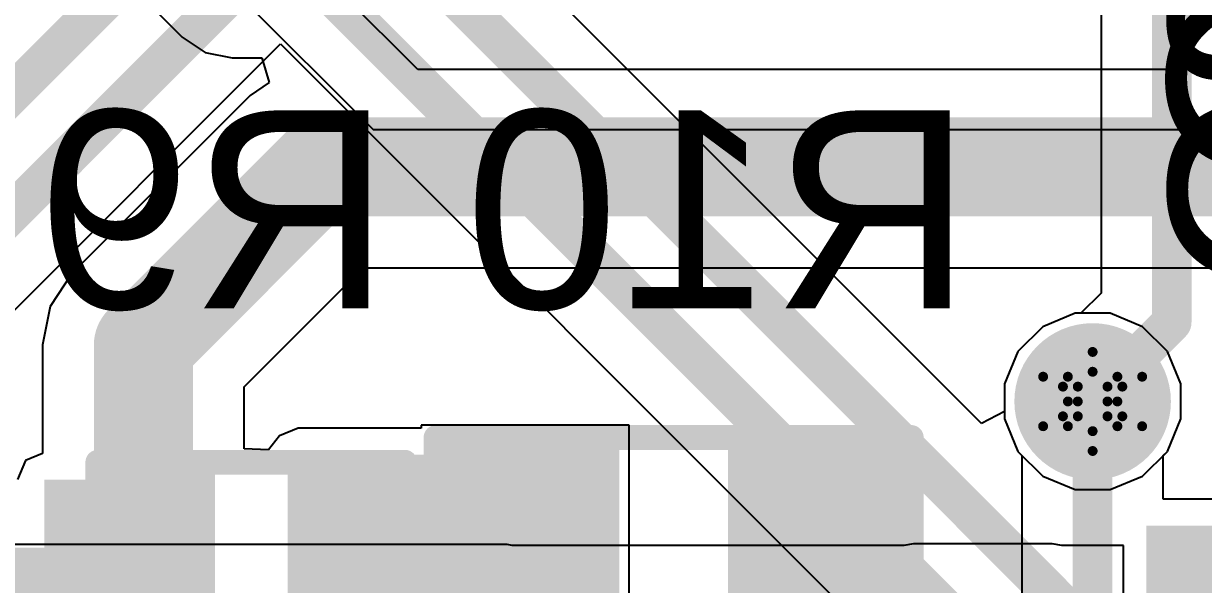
# Model space of a CAD drawing. Header units: inches. Extents: x -2.7 to 10.9, y -2.9 to 7.4.
# Drawn here: x 1.1132 to 1.3515, y -1.5878 to -1.4746 of the extents above; entities that cross this region are included whole.
import ezdxf

# ---------------------------------------------------------------- set-up
doc = ezdxf.new("R2010")
doc.units = ezdxf.units.IN
doc.header["$MEASUREMENT"] = 0
for name, color, linetype in [('Board Outline', 216, 'Continuous'), ('Bottom Layer', 5, 'Continuous'), ('Bottom Overlay', 54, 'Continuous'), ('Bottom Paste', 16, 'Continuous'), ('Bottom Solder', 6, 'Continuous'), ('Drill Drawing', 1, 'Continuous'), ('Layer 2', 16, 'Continuous'), ('Layer 3', 76, 'Continuous'), ('Top Layer', 1, 'Continuous'), ('Top Overlay', 2, 'Continuous'), ('Top Solder', 216, 'Continuous'), ('Via Holes', 16, 'Continuous')]:
    doc.layers.add(name, color=color, linetype=linetype)
doc.styles.add('Arial', font='', dxfattribs={"height": 0.2})
doc.styles.get('Arial').set_extended_font_data('Arial')

# ---------------------------------------------------------------- blocks, each defined once
blk = doc.blocks.new('R___0603_B_204')
at = {"layer": 'Bottom Layer'}
for points in [[(-0.045, -0.0175), (-0.045, 0.0175), (-0.015, 0.0175), (-0.015, -0.0175)], [(0.015, -0.0175), (0.015, 0.0175), (0.045, 0.0175), (0.045, -0.0175)]]:
    blk.add_hatch(color=5, dxfattribs=at).paths.add_polyline_path(points)
at = {"layer": 'Bottom Paste'}
for points in [[(-0.045, -0.0175), (-0.045, 0.0175), (-0.015, 0.0175), (-0.015, -0.0175)], [(0.015, -0.0175), (0.015, 0.0175), (0.045, 0.0175), (0.045, -0.0175)]]:
    blk.add_hatch(color=16, dxfattribs=at).paths.add_polyline_path(points)
at = {"layer": 'Bottom Solder'}
for points in [[(-0.049, -0.0215), (-0.049, 0.0215), (-0.011, 0.0215), (-0.011, -0.0215)], [(0.011, -0.0215), (0.011, 0.0215), (0.049, 0.0215), (0.049, -0.0215)]]:
    blk.add_hatch(color=6, dxfattribs=at).paths.add_polyline_path(points)
at = {"layer": 'Bottom Overlay'}
for points in [[(0.048, 0.021, 0.005, 0.005, 0), (-0.048, 0.021, 0.005, 0.005, 0)], [(-0.048, 0.021, 0.005, 0.005, 0), (-0.048, -0.021, 0.005, 0.005, 0)], [(0.048, 0.021, 0.005, 0.005, 0), (0.048, -0.021, 0.005, 0.005, 0)], [(0.048, -0.021, 0.005, 0.005, 0), (-0.048, -0.021, 0.005, 0.005, 0)]]:
    blk.add_lwpolyline(points, format="xyseb", dxfattribs=at)
for points in [[(-0.04925, 0.021, 0.0025, 0.0025, 1), (-0.04675, 0.021, 0.0025, 0.0025, 1)], [(-0.04925, 0.021, 0.0025, 0.0025, 1), (-0.04675, 0.021, 0.0025, 0.0025, 1)], [(0.04675, 0.021, 0.0025, 0.0025, 1), (0.04925, 0.021, 0.0025, 0.0025, 1)], [(0.04675, 0.021, 0.0025, 0.0025, 1), (0.04925, 0.021, 0.0025, 0.0025, 1)], [(-0.04925, -0.021, 0.0025, 0.0025, 1), (-0.04675, -0.021, 0.0025, 0.0025, 1)], [(-0.04925, -0.021, 0.0025, 0.0025, 1), (-0.04675, -0.021, 0.0025, 0.0025, 1)], [(0.04675, -0.021, 0.0025, 0.0025, 1), (0.04925, -0.021, 0.0025, 0.0025, 1)], [(0.04675, -0.021, 0.0025, 0.0025, 1), (0.04925, -0.021, 0.0025, 0.0025, 1)]]:
    blk.add_lwpolyline(points, format="xyseb", close=True, dxfattribs=at)
blk = doc.blocks.new('R___0402_B_205')
at = {"layer": 'Bottom Layer'}
for points in [[(-0.0095, 0.0125), (-0.0095, -0.0125), (-0.0275, -0.0125), (-0.0275, 0.0125)], [(0.0275, 0.0125), (0.0275, -0.0125), (0.0095, -0.0125), (0.0095, 0.0125)]]:
    blk.add_hatch(color=5, dxfattribs=at).paths.add_polyline_path(points)
at = {"layer": 'Bottom Paste'}
for points in [[(-0.0095, 0.0125), (-0.0095, -0.0125), (-0.0275, -0.0125), (-0.0275, 0.0125)], [(0.0275, 0.0125), (0.0275, -0.0125), (0.0095, -0.0125), (0.0095, 0.0125)]]:
    blk.add_hatch(color=16, dxfattribs=at).paths.add_polyline_path(points)
at = {"layer": 'Bottom Solder'}
for points in [[(-0.00733, 0.01467), (-0.00733, -0.01467), (-0.02967, -0.01467), (-0.02967, 0.01467)], [(0.02967, 0.01467), (0.02967, -0.01467), (0.00733, -0.01467), (0.00733, 0.01467)]]:
    blk.add_hatch(color=6, dxfattribs=at).paths.add_polyline_path(points)
at = {"layer": 'Bottom Overlay'}
for points in [[(-0.031, 0.016, 0.005, 0.005, 0), (-0.031, -0.016, 0.005, 0.005, 0)], [(0.031, 0.016, 0.005, 0.005, 0), (-0.031, 0.016, 0.005, 0.005, 0)], [(0.032, 0.017, 0.000127, 0.000127, 0), (-0.032, 0.017, 0.000127, 0.000127, 0)], [(0.031, 0.016, 0.005, 0.005, 0), (0.031, -0.016, 0.005, 0.005, 0)], [(0.031, -0.016, 0.005, 0.005, 0), (-0.031, -0.016, 0.005, 0.005, 0)]]:
    blk.add_lwpolyline(points, format="xyseb", dxfattribs=at)
for points in [[(-0.03225, 0.016, 0.0025, 0.0025, 1), (-0.02975, 0.016, 0.0025, 0.0025, 1)], [(-0.03225, 0.016, 0.0025, 0.0025, 1), (-0.02975, 0.016, 0.0025, 0.0025, 1)], [(-0.03203, 0.017, 0.0000635, 0.0000635, 1), (-0.03197, 0.017, 0.0000635, 0.0000635, 1)], [(0.02975, 0.016, 0.0025, 0.0025, 1), (0.03225, 0.016, 0.0025, 0.0025, 1)], [(0.02975, 0.016, 0.0025, 0.0025, 1), (0.03225, 0.016, 0.0025, 0.0025, 1)], [(0.03197, 0.017, 0.0000635, 0.0000635, 1), (0.03203, 0.017, 0.0000635, 0.0000635, 1)], [(-0.03225, -0.016, 0.0025, 0.0025, 1), (-0.02975, -0.016, 0.0025, 0.0025, 1)], [(-0.03225, -0.016, 0.0025, 0.0025, 1), (-0.02975, -0.016, 0.0025, 0.0025, 1)], [(0.02975, -0.016, 0.0025, 0.0025, 1), (0.03225, -0.016, 0.0025, 0.0025, 1)], [(0.02975, -0.016, 0.0025, 0.0025, 1), (0.03225, -0.016, 0.0025, 0.0025, 1)]]:
    blk.add_lwpolyline(points, format="xyseb", close=True, dxfattribs=at)

msp = doc.modelspace()

# ---------------------------------------------------------------- hatches: boundary and pattern name
at = {"layer": 'Bottom Layer'}
h = msp.add_hatch(color=5, dxfattribs=at)
edge = h.paths.add_edge_path()
edge.add_arc((1.32917, -1.55089), 0.01181, 0, 360)
for points in [[(1.16873, -1.59666), (1.22954, -1.59666), (1.22954, -1.56166), (1.16873, -1.56166)], [(1.18454, -1.65938), (1.21092, -1.65938), (1.21092, -1.56166), (1.18454, -1.56166)], [(1.11742, -1.68123), (1.14973, -1.68123), (1.14973, -1.56666), (1.11742, -1.56666)], [(1.34, -1.74648), (1.367, -1.74648), (1.367, -1.576), (1.34, -1.576)], [(0.87799, -1.64184), (1.14973, -1.64184), (1.14973, -1.58042), (0.87799, -1.58042)]]:
    msp.add_hatch(color=5, dxfattribs=at).paths.add_polyline_path(points)
at = {"layer": 'Bottom Solder'}
h = msp.add_hatch(color=6, dxfattribs=at)
edge = h.paths.add_edge_path()
edge.add_arc((1.32917, -1.55089), 0.01581, 0, 360)
at = {"layer": 'Layer 2'}
h = msp.add_hatch(color=16, dxfattribs=at)
edge = h.paths.add_edge_path()
edge.add_arc((1.32917, -1.55089), 0.01181, 0, 360)
at = {"layer": 'Layer 3'}
h = msp.add_hatch(color=76, dxfattribs=at)
edge = h.paths.add_edge_path()
edge.add_arc((1.32917, -1.55089), 0.01181, 0, 360)
at = {"layer": 'Top Layer'}
h = msp.add_hatch(color=1, dxfattribs=at)
edge = h.paths.add_edge_path()
edge.add_arc((1.32917, -1.55089), 0.01181, 0, 360)
at = {"layer": 'Top Solder'}
h = msp.add_hatch(color=216, dxfattribs=at)
edge = h.paths.add_edge_path()
edge.add_arc((1.32917, -1.55089), 0.01581, 0, 360)
at = {"layer": 'Via Holes'}
h = msp.add_hatch(color=7, dxfattribs=at)
edge = h.paths.add_edge_path()
edge.add_arc((1.32917, -1.55089), 0.00591, 0, 360)

# ---------------------------------------------------------------- linework, layer by layer
at = {"layer": 'Board Outline'}
msp.add_lwpolyline([(2.84412, -0.24125, 0.005, 0.005, -0.741893), (-2.49969, -1.37795, 0.005, 0.005, 0)], format="xyseb", dxfattribs=at)
at = {"layer": 'Bottom Layer'}
for p, q in [((1.09714, -1.42918), (1.14528, -1.47733)), ((1.14528, -1.47733), (1.14528, -1.47733)), ((1.14528, -1.47733), (1.14992, -1.48042)), ((1.14992, -1.48042), (1.15538, -1.48151)), ((1.15538, -1.48151), (1.15538, -1.48151)), ((1.15538, -1.48151), (1.16133, -1.48151)), ((1.16133, -1.48151), (1.16285, -1.48651)), ((1.16285, -1.48651), (1.15898, -1.48909)), ((1.15898, -1.48909), (1.12301, -1.52506)), ((1.12301, -1.52506), (1.11859, -1.53168)), ((1.15782, -1.54793), (1.18185, -1.5239)), ((1.18185, -1.5239), (1.41659, -1.5239)), ((1.11859, -1.53168), (1.11704, -1.53948)), ((1.32562, -1.53308), (1.31908, -1.53579)), ((1.33271, -1.53308), (1.32562, -1.53308)), ((1.33926, -1.53579), (1.33271, -1.53308)), ((1.31908, -1.53579), (1.31407, -1.5408)), ((1.34427, -1.5408), (1.33926, -1.53579)), ((1.11704, -1.53948), (1.11704, -1.5614)), ((1.31407, -1.5408), (1.31136, -1.54735)), ((1.34698, -1.54735), (1.34427, -1.5408)), ((1.15782, -1.56044), (1.15782, -1.54793)), ((1.31136, -1.54735), (1.31136, -1.55443)), ((1.34698, -1.55443), (1.34698, -1.54735)), ((1.23554, -1.55566), (1.19354, -1.55566)), ((1.19354, -1.55566), (1.19354, -1.55625)), ((1.23554, -1.59296), (1.23554, -1.55566)), ((1.31136, -1.55443), (1.31407, -1.56098)), ((1.34427, -1.56098), (1.34698, -1.55443)), ((1.16491, -1.55783), (1.16273, -1.56066)), ((1.16873, -1.55625), (1.16491, -1.55783)), ((1.19354, -1.55625), (1.16873, -1.55625)), ((1.16273, -1.56066), (1.15782, -1.56044)), ((1.11359, -1.56283), (1.11201, -1.56666)), ((1.11704, -1.5614), (1.11359, -1.56283)), ((1.31407, -1.56098), (1.31489, -1.5618)), ((1.31489, -1.5618), (1.31489, -1.62739)), ((1.34344, -1.5618), (1.34427, -1.56098)), ((1.34344, -1.57059), (1.34344, -1.5618)), ((1.367, -1.57059), (1.34344, -1.57059))]:
    msp.add_line(p, q, dxfattribs=at)
for points in [[(1.13743, -1.53948, 0.02, 0.02, 0), (1.1734, -1.50351, 0.02, 0.02, 0)], [(1.1734, -1.50351, 0.02, 0.02, 0), (1.68269, -1.50351, 0.02, 0.02, 0)], [(1.13743, -1.57586, 0.02, 0.02, 0), (1.13743, -1.53948, 0.02, 0.02, 0)], [(1.32917, -1.65992, 0.008, 0.008, 0), (1.32917, -1.55089, 0.008, 0.008, 0)], [(1.27454, -1.57916, 0.012, 0.012, 0), (1.2748, -1.57942, 0.012, 0.012, 0)], [(1.2748, -1.6149, 0.012, 0.012, 0), (1.2748, -1.57942, 0.012, 0.012, 0)]]:
    msp.add_lwpolyline(points, format="xyseb", dxfattribs=at)
for points in [[(1.1684, -1.50351, 0.01, 0.01, 1), (1.1784, -1.50351, 0.01, 0.01, 1)], [(1.1684, -1.50351, 0.01, 0.01, 1), (1.1784, -1.50351, 0.01, 0.01, 1)], [(1.13243, -1.53948, 0.01, 0.01, 1), (1.14243, -1.53948, 0.01, 0.01, 1)], [(1.13243, -1.53948, 0.01, 0.01, 1), (1.14243, -1.53948, 0.01, 0.01, 1)], [(1.32717, -1.55089, 0.004, 0.004, 1), (1.33117, -1.55089, 0.004, 0.004, 1)], [(1.13243, -1.57586, 0.01, 0.01, 1), (1.14243, -1.57586, 0.01, 0.01, 1)], [(1.27154, -1.57916, 0.006, 0.006, 1), (1.27754, -1.57916, 0.006, 0.006, 1)], [(1.2718, -1.57942, 0.006, 0.006, 1), (1.2778, -1.57942, 0.006, 0.006, 1)], [(1.2718, -1.57942, 0.006, 0.006, 1), (1.2778, -1.57942, 0.006, 0.006, 1)]]:
    msp.add_lwpolyline(points, format="xyseb", close=True, dxfattribs=at)
at = {"layer": 'Drill Drawing'}
for points in [[(1.32417, -1.54589, 0.002, 0.002, 0), (1.32917, -1.54089, 0.002, 0.002, 0)], [(1.32917, -1.54089, 0.002, 0.002, 0), (1.33417, -1.54589, 0.002, 0.002, 0)], [(1.32617, -1.54789, 0.002, 0.002, 0), (1.32917, -1.54489, 0.002, 0.002, 0)], [(1.32917, -1.54489, 0.002, 0.002, 0), (1.33217, -1.54789, 0.002, 0.002, 0)], [(1.31917, -1.54589, 0.002, 0.002, 0), (1.32417, -1.55089, 0.002, 0.002, 0)], [(1.31917, -1.54589, 0.002, 0.002, 0), (1.32417, -1.54589, 0.002, 0.002, 0)], [(1.33417, -1.54589, 0.002, 0.002, 0), (1.33917, -1.54589, 0.002, 0.002, 0)], [(1.33417, -1.55089, 0.002, 0.002, 0), (1.33917, -1.54589, 0.002, 0.002, 0)], [(1.32317, -1.54789, 0.002, 0.002, 0), (1.32617, -1.55089, 0.002, 0.002, 0)], [(1.32317, -1.54789, 0.002, 0.002, 0), (1.32617, -1.54789, 0.002, 0.002, 0)], [(1.33217, -1.54789, 0.002, 0.002, 0), (1.33517, -1.54789, 0.002, 0.002, 0)], [(1.33217, -1.55089, 0.002, 0.002, 0), (1.33517, -1.54789, 0.002, 0.002, 0)], [(1.31917, -1.55589, 0.002, 0.002, 0), (1.32417, -1.55089, 0.002, 0.002, 0)], [(1.32317, -1.55389, 0.002, 0.002, 0), (1.32617, -1.55089, 0.002, 0.002, 0)], [(1.33217, -1.55089, 0.002, 0.002, 0), (1.33517, -1.55389, 0.002, 0.002, 0)], [(1.33417, -1.55089, 0.002, 0.002, 0), (1.33917, -1.55589, 0.002, 0.002, 0)], [(1.32317, -1.55389, 0.002, 0.002, 0), (1.32617, -1.55389, 0.002, 0.002, 0)], [(1.32617, -1.55389, 0.002, 0.002, 0), (1.32917, -1.55689, 0.002, 0.002, 0)], [(1.32917, -1.55689, 0.002, 0.002, 0), (1.33217, -1.55389, 0.002, 0.002, 0)], [(1.33217, -1.55389, 0.002, 0.002, 0), (1.33517, -1.55389, 0.002, 0.002, 0)], [(1.31917, -1.55589, 0.002, 0.002, 0), (1.32417, -1.55589, 0.002, 0.002, 0)], [(1.32417, -1.55589, 0.002, 0.002, 0), (1.32917, -1.56089, 0.002, 0.002, 0)], [(1.32917, -1.56089, 0.002, 0.002, 0), (1.33417, -1.55589, 0.002, 0.002, 0)], [(1.33417, -1.55589, 0.002, 0.002, 0), (1.33917, -1.55589, 0.002, 0.002, 0)]]:
    msp.add_lwpolyline(points, format="xyseb", dxfattribs=at)
for points in [[(1.32867, -1.54089, 0.001, 0.001, 1), (1.32967, -1.54089, 0.001, 0.001, 1)], [(1.32867, -1.54089, 0.001, 0.001, 1), (1.32967, -1.54089, 0.001, 0.001, 1)], [(1.32867, -1.54489, 0.001, 0.001, 1), (1.32967, -1.54489, 0.001, 0.001, 1)], [(1.32867, -1.54489, 0.001, 0.001, 1), (1.32967, -1.54489, 0.001, 0.001, 1)], [(1.31867, -1.54589, 0.001, 0.001, 1), (1.31967, -1.54589, 0.001, 0.001, 1)], [(1.31867, -1.54589, 0.001, 0.001, 1), (1.31967, -1.54589, 0.001, 0.001, 1)], [(1.32367, -1.54589, 0.001, 0.001, 1), (1.32467, -1.54589, 0.001, 0.001, 1)], [(1.32367, -1.54589, 0.001, 0.001, 1), (1.32467, -1.54589, 0.001, 0.001, 1)], [(1.33367, -1.54589, 0.001, 0.001, 1), (1.33467, -1.54589, 0.001, 0.001, 1)], [(1.33367, -1.54589, 0.001, 0.001, 1), (1.33467, -1.54589, 0.001, 0.001, 1)], [(1.33867, -1.54589, 0.001, 0.001, 1), (1.33967, -1.54589, 0.001, 0.001, 1)], [(1.33867, -1.54589, 0.001, 0.001, 1), (1.33967, -1.54589, 0.001, 0.001, 1)], [(1.32267, -1.54789, 0.001, 0.001, 1), (1.32367, -1.54789, 0.001, 0.001, 1)], [(1.32267, -1.54789, 0.001, 0.001, 1), (1.32367, -1.54789, 0.001, 0.001, 1)], [(1.32567, -1.54789, 0.001, 0.001, 1), (1.32667, -1.54789, 0.001, 0.001, 1)], [(1.32567, -1.54789, 0.001, 0.001, 1), (1.32667, -1.54789, 0.001, 0.001, 1)], [(1.33167, -1.54789, 0.001, 0.001, 1), (1.33267, -1.54789, 0.001, 0.001, 1)], [(1.33167, -1.54789, 0.001, 0.001, 1), (1.33267, -1.54789, 0.001, 0.001, 1)], [(1.33467, -1.54789, 0.001, 0.001, 1), (1.33567, -1.54789, 0.001, 0.001, 1)], [(1.33467, -1.54789, 0.001, 0.001, 1), (1.33567, -1.54789, 0.001, 0.001, 1)], [(1.32367, -1.55089, 0.001, 0.001, 1), (1.32467, -1.55089, 0.001, 0.001, 1)], [(1.32367, -1.55089, 0.001, 0.001, 1), (1.32467, -1.55089, 0.001, 0.001, 1)], [(1.32567, -1.55089, 0.001, 0.001, 1), (1.32667, -1.55089, 0.001, 0.001, 1)], [(1.32567, -1.55089, 0.001, 0.001, 1), (1.32667, -1.55089, 0.001, 0.001, 1)], [(1.33167, -1.55089, 0.001, 0.001, 1), (1.33267, -1.55089, 0.001, 0.001, 1)], [(1.33167, -1.55089, 0.001, 0.001, 1), (1.33267, -1.55089, 0.001, 0.001, 1)], [(1.33367, -1.55089, 0.001, 0.001, 1), (1.33467, -1.55089, 0.001, 0.001, 1)], [(1.33367, -1.55089, 0.001, 0.001, 1), (1.33467, -1.55089, 0.001, 0.001, 1)], [(1.32267, -1.55389, 0.001, 0.001, 1), (1.32367, -1.55389, 0.001, 0.001, 1)], [(1.32267, -1.55389, 0.001, 0.001, 1), (1.32367, -1.55389, 0.001, 0.001, 1)], [(1.32567, -1.55389, 0.001, 0.001, 1), (1.32667, -1.55389, 0.001, 0.001, 1)], [(1.32567, -1.55389, 0.001, 0.001, 1), (1.32667, -1.55389, 0.001, 0.001, 1)], [(1.33167, -1.55389, 0.001, 0.001, 1), (1.33267, -1.55389, 0.001, 0.001, 1)], [(1.33167, -1.55389, 0.001, 0.001, 1), (1.33267, -1.55389, 0.001, 0.001, 1)], [(1.33467, -1.55389, 0.001, 0.001, 1), (1.33567, -1.55389, 0.001, 0.001, 1)], [(1.33467, -1.55389, 0.001, 0.001, 1), (1.33567, -1.55389, 0.001, 0.001, 1)], [(1.31867, -1.55589, 0.001, 0.001, 1), (1.31967, -1.55589, 0.001, 0.001, 1)], [(1.31867, -1.55589, 0.001, 0.001, 1), (1.31967, -1.55589, 0.001, 0.001, 1)], [(1.32367, -1.55589, 0.001, 0.001, 1), (1.32467, -1.55589, 0.001, 0.001, 1)], [(1.32367, -1.55589, 0.001, 0.001, 1), (1.32467, -1.55589, 0.001, 0.001, 1)], [(1.32867, -1.55689, 0.001, 0.001, 1), (1.32967, -1.55689, 0.001, 0.001, 1)], [(1.32867, -1.55689, 0.001, 0.001, 1), (1.32967, -1.55689, 0.001, 0.001, 1)], [(1.33367, -1.55589, 0.001, 0.001, 1), (1.33467, -1.55589, 0.001, 0.001, 1)], [(1.33367, -1.55589, 0.001, 0.001, 1), (1.33467, -1.55589, 0.001, 0.001, 1)], [(1.33867, -1.55589, 0.001, 0.001, 1), (1.33967, -1.55589, 0.001, 0.001, 1)], [(1.33867, -1.55589, 0.001, 0.001, 1), (1.33967, -1.55589, 0.001, 0.001, 1)], [(1.32867, -1.56089, 0.001, 0.001, 1), (1.32967, -1.56089, 0.001, 0.001, 1)], [(1.32867, -1.56089, 0.001, 0.001, 1), (1.32967, -1.56089, 0.001, 0.001, 1)]]:
    msp.add_lwpolyline(points, format="xyseb", close=True, dxfattribs=at)
at = {"layer": 'Layer 2'}
for p, q in [((1.32562, -1.53308), (1.31908, -1.53579)), ((1.33271, -1.53308), (1.32562, -1.53308)), ((1.33926, -1.53579), (1.33271, -1.53308)), ((1.31908, -1.53579), (1.31407, -1.5408)), ((1.34427, -1.5408), (1.33926, -1.53579)), ((1.31407, -1.5408), (1.31136, -1.54735)), ((1.34698, -1.54735), (1.34427, -1.5408)), ((1.31136, -1.54735), (1.31136, -1.55443)), ((1.34698, -1.55443), (1.34698, -1.54735)), ((1.31136, -1.55443), (1.31407, -1.56098)), ((1.34427, -1.56098), (1.34698, -1.55443)), ((1.31407, -1.56098), (1.31908, -1.56599)), ((1.33926, -1.56599), (1.34427, -1.56098)), ((1.31908, -1.56599), (1.32562, -1.5687)), ((1.33271, -1.5687), (1.33926, -1.56599)), ((1.32562, -1.5687), (1.33271, -1.5687))]:
    msp.add_line(p, q, dxfattribs=at)
at = {"layer": 'Layer 3'}
for p, q in [((1.19286, -1.48386), (1.16, -1.451)), ((1.143, -1.45516), (1.18384, -1.496)), ((1.37286, -1.48386), (1.19286, -1.48386)), ((1.18384, -1.496), (1.362, -1.496)), ((1.21092, -1.5798), (1.10919, -1.5798)), ((1.21191, -1.58), (1.21092, -1.5798)), ((1.293, -1.57961), (1.29103, -1.58)), ((1.321, -1.57961), (1.293, -1.57961)), ((1.32297, -1.58), (1.321, -1.57961)), ((1.29103, -1.58), (1.21191, -1.58)), ((1.33541, -1.58), (1.32297, -1.58)), ((1.33541, -1.68045), (1.33541, -1.58))]:
    msp.add_line(p, q, dxfattribs=at)
at = {"layer": 'Top Layer'}
for p, q in [((1.33087, -1.4277), (1.33087, -1.529)), ((1.30674, -1.55535), (1.20557, -1.45418)), ((1.04141, -1.60244), (1.16515, -1.4787)), ((1.16515, -1.4787), (1.30495, -1.6185)), ((1.33087, -1.529), (1.32679, -1.53308)), ((1.32562, -1.53308), (1.31908, -1.53579)), ((1.32679, -1.53308), (1.32562, -1.53308)), ((1.31908, -1.53579), (1.31407, -1.5408)), ((1.31407, -1.5408), (1.31136, -1.54735)), ((1.31136, -1.54735), (1.31136, -1.5529)), ((1.31136, -1.5529), (1.30674, -1.55535)), ((1.30674, -1.55535), (1.30674, -1.55535))]:
    msp.add_line(p, q, dxfattribs=at)
for points in [[(1.34514, -1.53491, 0.008, 0.008, 0), (1.34514, -1.42179, 0.008, 0.008, 0)], [(0.85567, -1.74399, 0.008, 0.008, 0), (1.13755, -1.46212, 0.008, 0.008, 0)], [(1.19129, -1.4601, 0.008, 0.008, 0), (1.33541, -1.60422, 0.008, 0.008, 0)], [(0.69936, -1.9243, 0.008, 0.008, 0), (1.15693, -1.46673, 0.008, 0.008, 0)], [(1.1741, -1.46747, 0.008, 0.008, 0), (1.31922, -1.61259, 0.008, 0.008, 0)], [(1.32917, -1.55089, 0.008, 0.008, 0), (1.34514, -1.53491, 0.008, 0.008, 0)]]:
    msp.add_lwpolyline(points, format="xyseb", dxfattribs=at)
for points in [[(1.34314, -1.53491, 0.004, 0.004, 1), (1.34714, -1.53491, 0.004, 0.004, 1)], [(1.34314, -1.53491, 0.004, 0.004, 1), (1.34714, -1.53491, 0.004, 0.004, 1)], [(1.32717, -1.55089, 0.004, 0.004, 1), (1.33117, -1.55089, 0.004, 0.004, 1)]]:
    msp.add_lwpolyline(points, format="xyseb", close=True, dxfattribs=at)

# ---------------------------------------------------------------- block references
at = {"rotation": 180}
for name, p in [('R___0603_B_204', (1.24454, -1.57916)), ('R___0402_B_205', (1.15923, -1.57916))]:
    msp.add_blockref(name, p, dxfattribs=at)

# ---------------------------------------------------------------- texts
at = {"layer": 'Bottom Overlay', "style": 'Arial', "text_generation_flag": 2}
msp.add_text('C17', height=0.04, rotation=270, dxfattribs=at).set_placement((1.34436, -1.50734))
for s, p in [('R9', (1.18743, -1.53211)), ('R10', (1.30486, -1.53211))]:
    msp.add_text(s, height=0.04, dxfattribs=at).set_placement(p)
at = {"layer": 'Top Overlay', "style": 'Arial'}
msp.add_text('C88', height=0.04, rotation=90, dxfattribs=at).set_placement((1.38463, -1.52963))

doc.saveas('drawing.dxf')
